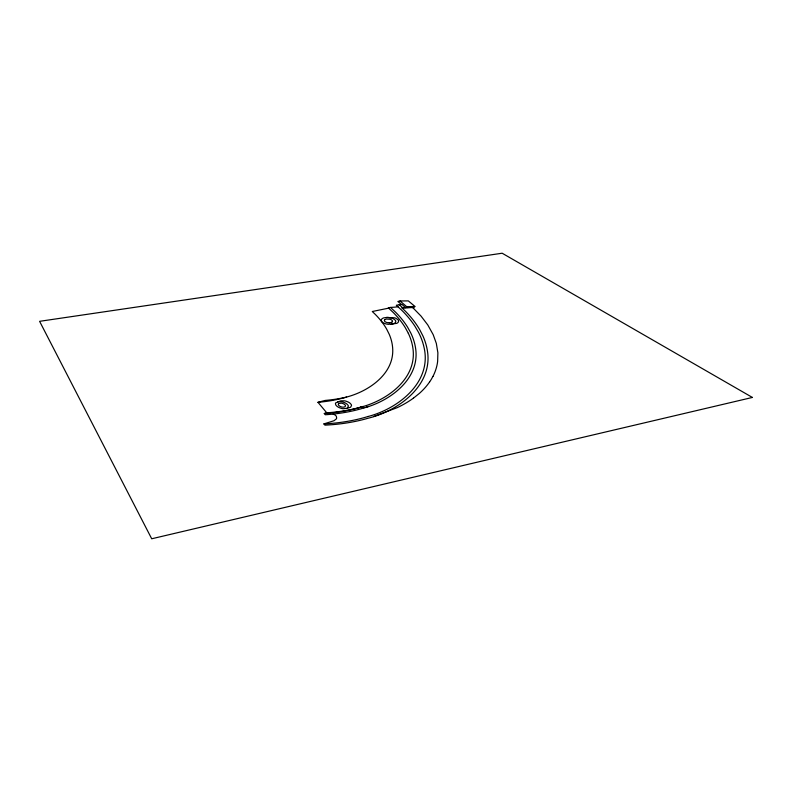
<?xml version="1.0" encoding="UTF-8"?>
<svg xmlns="http://www.w3.org/2000/svg" width="792" height="792" viewBox="0 0 792 792"><rect width="100%" height="100%" fill="white"/><g stroke="black" fill="none" stroke-linecap="round" stroke-linejoin="round"><path stroke-width="1.19" d="M432.917 376.418L431.6 378.814A195.337 80.784 -1.8 0 1 429.62 381.942M392.228 321.819L392.436 321.443A6.326 2.445 1.5 0 0 392.129 320.394L391.08 319.631A5.277 2.029 1.6 0 0 390.169 319.295L386.555 319.027A3.772 1.455 1.6 0 0 384.813 319.76M384.783 319.76L384.575 319.998A5.93 2.287 1.6 0 0 386.05 322.215L386.724 322.453A3.673 1.416 1.6 0 0 389.278 322.799M413.424 398.168L419.473 393.317A174.26 72.607 -1.4 0 0 429.581 381.932M338.768 403.544L341.213 403.158A3.812 1.742 0.4 0 1 342.421 403.405L343.391 403.762A7.356 3.366 0.3 0 1 344.936 404.791L345.173 405.058A5.346 2.445 0.4 0 1 345.49 405.87L344.956 406.811L343.372 407.177A3.168 1.445 0.5 0 1 341.817 406.999L341.114 406.811A6.692 3.049 0.5 0 1 339.293 405.87A6.722 3.069 0.5 0 1 338.313 404.593L338.293 404.316A3.257 1.485 0.4 0 1 338.758 403.534M333.194 414.087L334.957 414.939A9.405 4.386 0 0 1 336.343 416.374L336.659 417.988A11.227 5.237 -0.1 0 1 336.263 418.978L333.967 420.74L323.898 423.898L324.928 425.155A95.416 41.689 -0.2 0 0 367.864 418.295C399.128 410.781 435.016 384.16 426.858 347.916A333.64 134.6 -4.9 0 0 422.829 335.749L419.78 329.809A383.348 153.955 -5.9 0 0 405.534 311.365L402.079 307.999L406.979 307.276A1.802 0.673 1.9 0 0 406.88 306.831L400.01 300.97L397.871 301.465L401.544 304.514M363.894 407.949C391.119 400.762 421.938 377.329 415.127 345.698A300.138 120.81 -4.5 0 0 410.612 332.64L407.603 327.215A338.402 135.868 -5.3 0 0 395.416 312.028L390.515 307.425L388.337 307.87L393.248 312.503A333.185 133.739 -5.2 0 1 405.356 327.809L408.316 333.274M373.527 416.543L397.307 407.623A132.848 56.381 -0.6 0 0 413.394 398.158M414.275 307.543L413.978 307.633A3.594 1.337 2 0 1 413.394 307.761L413.008 307.831M366.26 407.187L368.557 406.425M368.141 416.483C398.881 408.444 432.897 381.556 423.74 346.163A338.204 136.234 -5.1 0 0 418.404 332.155L415.008 326.353A381.645 153.212 -5.9 0 0 401.613 310.137L396.297 305.227L402.069 304.494L405.652 307.702M346.48 408.543L350.559 407.237L351.509 405.553A9.563 4.376 0.4 0 0 351.133 404.395L350.064 403.227A13.454 6.158 0.3 0 0 348.064 401.96L345.995 401.168A7.069 3.217 0.4 0 0 344.56 400.831L340.897 400.821L335.699 402.89A6.494 2.96 0.4 0 0 335.462 403.653L335.679 404.682A12.524 5.702 0.6 0 0 337.224 406.454A12.306 5.603 0.6 0 0 339.907 407.92L341.788 408.504A6.277 2.871 0.5 0 0 343.065 408.721L347.173 408.306L348.391 406.157A9.732 4.455 0.3 0 0 348.044 405.276L346.975 404.108A13.642 6.247 0.2 0 0 344.965 402.821L342.896 402.019A7.237 3.297 0.3 0 0 341.817 401.752L337.511 401.732M408.316 333.274A293.852 118.265 -4.4 0 1 412.612 346.441C418.503 377.784 387.694 400.227 360.805 407.167L363.182 406.454A85.724 36.947 -0.2 0 1 326.75 412.82L324.284 413.513L325.314 414.751A87.031 37.6 -0.3 0 0 363.865 407.93M326.74 412.8L317.958 402.306L325.146 400.435A73.725 31.383 -0.3 0 0 346.609 397.069M388.644 308.147L372.28 311.513L375.121 314.236A284.952 114.167 -4.6 0 1 386.724 329.254L389.149 334.115A252.103 101.208 -4 0 1 392.426 345.767C396.03 372.379 370.012 390.753 347.233 396.881A77.477 32.987 -0.5 0 1 341.649 398.435A73.409 31.353 -0.4 0 1 317.958 402.316M391.09 324.284L393.683 323.68A7.544 2.911 1.6 0 0 395.327 322.572L395.752 321.522A11.642 4.495 1.5 0 0 395.287 320.196L393.248 318.651A9.504 3.663 1.5 0 0 391.614 318.038L387.892 317.394L383.942 317.83A7.088 2.732 1.6 0 0 381.942 318.859L381.308 319.77A11.137 4.297 1.7 0 0 381.437 321.136L381.764 321.641A10.9 4.198 1.7 0 0 383.635 323.037L385.427 323.74A6.881 2.663 1.6 0 0 388.605 324.314L396.545 323.403A7.524 2.901 1.6 0 0 398.188 322.295L398.614 321.245A11.504 4.435 1.6 0 0 398.138 319.938L396.109 318.404A9.405 3.623 1.6 0 0 394.485 317.8L386.14 317.443M402.079 307.999L412.672 307.534L421.017 316.077L427.799 324.967L433.184 334.66L436.323 343.391L437.887 352.796L437.639 361.37A230.323 94.357 -2.6 0 1 432.957 376.428M406.365 307.573L413.434 307.197M406.89 306.831L413.949 306.474M390.515 307.425L394.327 307.187A37.739 13.711 1.4 0 0 398.01 306.742M400.01 300.97L408.325 300.891L415.147 306.593M389.278 322.799L390.971 322.552A4.099 1.584 1.6 0 0 392.218 321.819M399.168 304.633L402.762 307.87M368.122 416.463A94.208 41.115 -0.3 0 1 323.908 423.928M360.786 407.157A85.447 36.877 -0.3 0 1 324.284 413.533M752.4 397.445L151.708 538.778L39.6 321.324L502.158 253.222L752.4 397.445"/></g></svg>
